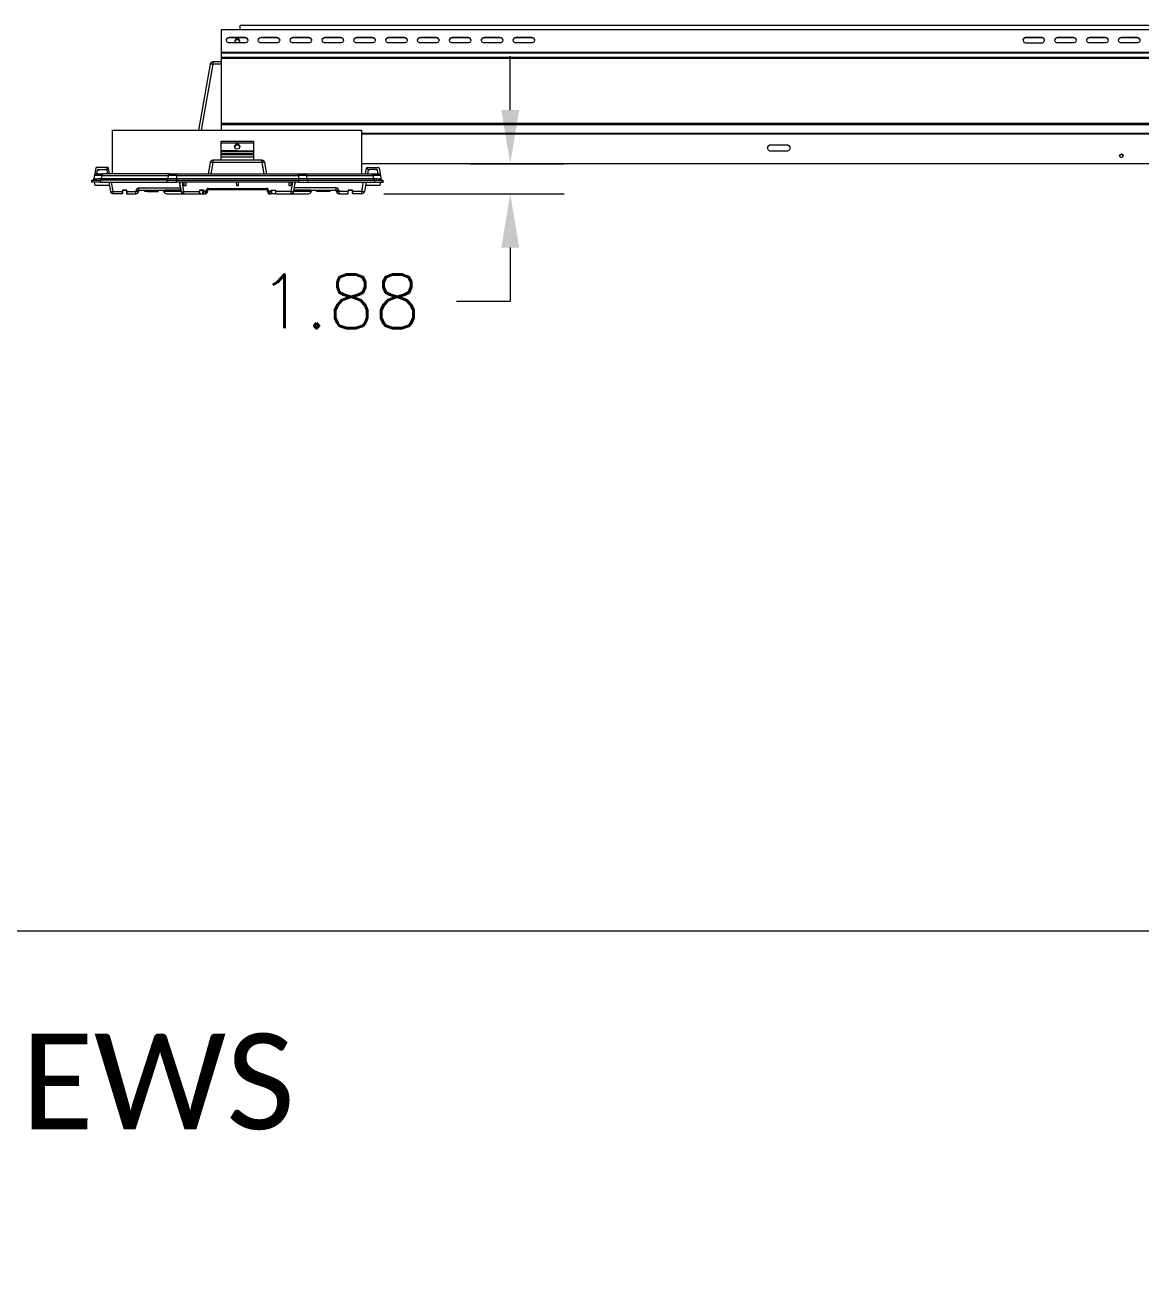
# Model space of a CAD drawing. Header units: inches. Extents: x 1518 to 2565, y 62 to 679.
# Drawn here: x 2251.6 to 2321.6, y 387.2 to 466.6 of the extents above; entities that cross this region are included whole.
import ezdxf

# ---------------------------------------------------------------- set-up
doc = ezdxf.new("R2010")
doc.units = ezdxf.units.IN
doc.header["$LTSCALE"] = 50
doc.header["$MEASUREMENT"] = 0
for name, color, linetype, lineweight in [('E2-ECOFEET', 254, 'Continuous', 5), ('ECOFEET', 254, 'Continuous', 5), ('T-TEXT', 1, 'Continuous', 20), ('TEXT', 1, 'Continuous', 20)]:
    doc.layers.add(name, color=color, linetype=linetype, lineweight=lineweight)
doc.styles.add('mytext', font='romans.shx')
doc.dimstyles.new('DECIMAL', dxfattribs={"dimscale": 27, "dimtxt": 0.125, "dimasz": 0.125, "dimexe": 0.125, "dimexo": 0.0625, "dimgap": 0.09, "dimtad": 0, "dimtih": 1, "dimtoh": 1, "dimzin": 4, "dimdsep": 46, "dimtxsty": 'mytext', "dimcen": 0, "dimazin": 3, "dimtfac": 1, "dimtofl": 0, "dimtmove": 0, "dimatfit": 3, "dimldrblk": 'DOT', "dimfxl": 1, "dimtolj": 1, "dimtzin": 0, "dimarcsym": 0})

# ---------------------------------------------------------------- blocks, each defined once
blk = doc.blocks.new('Z1')
at = {"layer": 'ECOFEET', "color": 1, "linetype": 'Continuous'}
for p, q in [((135.871, -0.765), (134.871, -0.765)), ((137.871, -0.765), (136.871, -0.765)), ((139.871, -0.765), (138.871, -0.765)), ((141.871, -0.765), (140.871, -0.765)), ((143.871, -0.765), (142.871, -0.765)), ((145.871, -0.765), (144.871, -0.765)), ((147.871, -0.765), (146.871, -0.765)), ((149.871, -0.765), (148.871, -0.765)), ((151.871, -0.765), (150.871, -0.765)), ((153.871, -0.765), (152.871, -0.765)), ((185.871, -0.765), (184.871, -0.765)), ((187.871, -0.765), (186.871, -0.765)), ((189.871, -0.765), (188.871, -0.765)), ((191.871, -0.765), (190.871, -0.765)), ((133.886, -2.281), (134.371, -2.281)), ((134.371, -1.696), (204.371, -1.696)), ((204.371, -1.747), (134.371, -1.747)), ((134.371, -2.001), (204.371, -2.001)), ((204.371, -2.081), (134.371, -2.081)), ((134.371, -6.147), (204.371, -6.147)), ((204.371, -6.241), (134.371, -6.241)), ((143.174, -6.772), (193.424, -6.772)), ((193.424, -6.832), (143.174, -6.832)), ((134.371, -7.368), (136.391, -7.368)), ((134.371, -7.899), (136.391, -7.899)), ((134.371, -7.903), (136.391, -7.903)), ((136.391, -7.899), (136.391, -7.903)), ((136.391, -7.903), (136.391, -8.021)), ((133.886, -8.451), (136.899, -8.451)), ((134.371, -8.021), (136.391, -8.021)), ((134.371, -8.114), (136.391, -8.114)), ((134.371, -8.253), (136.391, -8.253)), ((136.391, -8.021), (136.391, -8.114)), ((193.424, -8.694), (143.174, -8.694)), ((193.424, -8.705), (143.174, -8.705)), ((190.899, -8.304), (190.843, -8.304)), ((126.547, -9.326), (126.958, -9.326)), ((126.564, -9.326), (126.607, -9.087)), ((126.656, -9.046), (127.077, -9.046)), ((127.189, -9.089), (127.231, -9.326)), ((127.214, -9.046), (127.213, -8.97)), ((127.358, -9.326), (127.293, -8.962)), ((143.428, -9.326), (143.492, -8.962)), ((143.596, -9.089), (143.554, -9.326)), ((143.571, -9.046), (143.573, -8.97)), ((144.129, -9.046), (143.708, -9.046)), ((144.221, -9.326), (144.179, -9.087)), ((128.442, -10.364), (128.17, -10.364)), ((130.263, -10.434), (130.264, -10.354)), ((132.036, -10.576), (133.001, -10.576)), ((133.008, -10.576), (133.002, -10.496)), ((133.274, -10.364), (133.003, -10.364)), ((133.226, -10.576), (133.225, -10.364)), ((133.275, -10.496), (133.268, -10.576)), ((137.517, -10.576), (137.51, -10.496)), ((137.782, -10.364), (137.511, -10.364)), ((137.559, -10.576), (137.56, -10.364)), ((137.784, -10.496), (137.777, -10.576)), ((137.784, -10.576), (138.749, -10.576)), ((140.521, -10.354), (140.522, -10.434)), ((141.049, -10.434), (141.051, -10.354)), ((141.581, -10.354), (141.586, -10.358)), ((142.343, -10.431), (141.771, -10.431)), ((141.771, -10.576), (141.771, -10.431)), ((141.771, -10.576), (142.342, -10.576)), ((142.342, -10.576), (142.343, -10.431)), ((142.349, -10.576), (142.342, -10.496)), ((142.342, -10.576), (142.349, -10.576)), ((142.615, -10.364), (142.344, -10.364))]:
    blk.add_line(p, q, dxfattribs=at)
for points in [[(204.371, -6.576), (204.371, -6.241), (204.371, -6.147), (204.371, -2.081), (204.371, -2.001), (204.371, -1.747), (204.371, -1.696), (204.371, -0.284), (134.371, -0.284), (134.371, -1.696), (134.371, -1.747), (134.371, -2.001), (134.371, -2.081), (134.371, -6.147), (134.371, -6.241), (134.371, -6.576)], [(135.559, -0.284), (135.559, 0), (201.059, 0), (201.059, -0.284)], [(134.371, -2.438), (133.847, -2.438), (133.117, -6.576)], [(127.549, -9.326), (127.549, -6.576), (143.174, -6.576), (143.174, -9.326)], [(134.371, -8.451), (134.371, -8.253), (134.371, -8.114), (134.371, -8.021), (134.371, -7.903), (134.371, -7.899), (134.371, -7.861)], [(168.871, -7.504), (169.871, -7.504), (169.871, -7.509)], [(137.065, -9.326), (136.938, -8.608), (133.847, -8.608), (133.72, -9.326)], [(136.391, -8.114), (136.391, -8.253), (136.391, -8.451)], [(126.502, -8.962), (126.419, -9.433), (126.385, -9.624)], [(127.244, -8.921), (127.163, -8.921), (126.551, -8.921)], [(131.567, -9.433), (131.557, -9.624), (139.228, -9.624)], [(131.567, -9.326), (139.218, -9.326), (139.218, -9.433)], [(139.218, -9.326), (139.664, -9.326), (143.827, -9.326), (144.238, -9.326)], [(143.541, -8.921), (143.623, -8.921), (144.234, -8.921)], [(144.283, -8.962), (144.366, -9.433), (144.4, -9.624)], [(128.168, -10.576), (127.598, -10.576), (127.598, -10.431), (127.496, -9.856)], [(132.027, -9.856), (132.029, -10.051), (132.168, -10.051), (132.17, -9.856)], [(135.321, -9.856), (135.323, -10.051), (135.462, -10.051), (135.464, -9.856)], [(138.615, -9.856), (138.617, -10.051), (138.756, -10.051), (138.758, -9.856)], [(143.289, -9.856), (143.187, -10.431), (143.187, -10.576), (142.617, -10.576)], [(128.442, -10.431), (128.441, -10.344), (128.17, -10.344), (128.17, -10.431)], [(128.443, -10.576), (129.014, -10.576), (129.014, -10.431)], [(129.734, -10.354), (129.736, -10.434), (129.586, -10.434), (129.584, -10.354)], [(129.736, -10.434), (130.263, -10.434), (130.413, -10.434), (130.414, -10.354)], [(141.201, -10.354), (141.199, -10.434), (141.049, -10.434), (140.522, -10.434), (140.372, -10.434), (140.371, -10.354)], [(142.615, -10.431), (142.615, -10.344), (142.344, -10.344), (142.343, -10.431)]]:
    blk.add_lwpolyline(points, dxfattribs=at)
for points in [[(134.699, -0.94, -0.414498), (134.871, -0.77), (135.871, -0.77, -0.414498), (136.043, -0.94)], [(135.871, -0.77), (135.871, -0.765, -1.008775), (135.871, -1.105), (134.871, -1.105, -1.008776), (134.871, -0.765), (134.871, -0.77)], [(136.699, -0.94, -0.414499), (136.871, -0.77), (137.871, -0.77, -0.414499), (138.043, -0.94)], [(137.871, -0.77), (137.871, -0.765, -1.008776), (137.871, -1.105), (136.871, -1.105, -1.008776), (136.871, -0.765), (136.871, -0.77)], [(138.699, -0.94, -0.414498), (138.871, -0.77), (139.871, -0.77, -0.414498), (140.043, -0.94)], [(139.871, -0.77), (139.871, -0.765, -1.008775), (139.871, -1.105), (138.871, -1.105, -1.008776), (138.871, -0.765), (138.871, -0.77)], [(140.699, -0.94, -0.414498), (140.871, -0.77), (141.871, -0.77, -0.414498), (142.043, -0.94)], [(141.871, -0.77), (141.871, -0.765, -1.008775), (141.871, -1.105), (140.871, -1.105, -1.008776), (140.871, -0.765), (140.871, -0.77)], [(142.699, -0.94, -0.414499), (142.871, -0.77), (143.871, -0.77, -0.414498), (144.043, -0.94)], [(143.871, -0.77), (143.871, -0.765, -1.008775), (143.871, -1.105), (142.871, -1.105, -1.008777), (142.871, -0.765), (142.871, -0.77)], [(144.699, -0.94, -0.414498), (144.871, -0.77), (145.871, -0.77, -0.414498), (146.043, -0.94)], [(145.871, -0.77), (145.871, -0.765, -1.008774), (145.871, -1.105), (144.871, -1.105, -1.008776), (144.871, -0.765), (144.871, -0.77)], [(146.699, -0.94, -0.414499), (146.871, -0.77), (147.871, -0.77, -0.414499), (148.043, -0.94)], [(147.871, -0.77), (147.871, -0.765, -1.008776), (147.871, -1.105), (146.871, -1.105, -1.008777), (146.871, -0.765), (146.871, -0.77)], [(148.699, -0.94, -0.414498), (148.871, -0.77), (149.871, -0.77, -0.414499), (150.043, -0.94)], [(149.871, -0.77), (149.871, -0.765, -1.008776), (149.871, -1.105), (148.871, -1.105, -1.008776), (148.871, -0.765), (148.871, -0.77)], [(150.699, -0.94, -0.414499), (150.871, -0.77), (151.871, -0.77, -0.414499), (152.043, -0.94)], [(151.871, -0.77), (151.871, -0.765, -1.008777), (151.871, -1.105), (150.871, -1.105, -1.008778), (150.871, -0.765), (150.871, -0.77)], [(152.699, -0.94, -0.414499), (152.871, -0.77), (153.871, -0.77, -0.414497), (154.043, -0.94)], [(153.871, -0.77), (153.871, -0.765, -1.008779), (153.871, -1.105), (152.871, -1.105, -1.008776), (152.871, -0.765), (152.871, -0.77)], [(184.699, -0.94, -0.414483), (184.871, -0.77), (185.871, -0.77, -0.414533), (186.043, -0.94)], [(184.871, -0.77), (184.871, -0.765, 1.008762), (184.871, -1.105), (185.871, -1.105, 1.008779), (185.871, -0.765), (185.871, -0.77)], [(186.699, -0.94, -0.414491), (186.871, -0.77), (187.871, -0.77, -0.414491), (188.043, -0.94)], [(187.871, -0.77), (187.871, -0.765, -1.008779), (187.871, -1.105), (186.871, -1.105, -1.00878), (186.871, -0.765), (186.871, -0.77)], [(188.699, -0.94, -0.414491), (188.871, -0.77), (189.871, -0.77, -0.414483), (190.043, -0.94)], [(189.871, -0.77), (189.871, -0.765, -1.008761), (189.871, -1.105), (188.871, -1.105, -1.00878), (188.871, -0.765), (188.871, -0.77)], [(190.699, -0.94, -0.414533), (190.871, -0.77), (191.871, -0.77, -0.414533), (192.043, -0.94)], [(191.871, -0.77), (191.871, -0.765, -1.008779), (191.871, -1.105), (190.871, -1.105, -1.00878), (190.871, -0.765), (190.871, -0.77)], [(132.969, -6.576), (133.699, -2.438, -0.163141), (133.847, -2.438)], [(169.871, -7.504, -1.009268), (169.871, -7.906), (168.871, -7.906, -1.009268), (168.871, -7.504), (168.871, -7.509)], [(168.668, -7.71, -0.414188), (168.871, -7.509), (169.871, -7.509, -0.4142), (170.074, -7.71)], [(133.572, -9.326), (133.699, -8.608, -0.163139), (133.847, -8.608)], [(136.938, -8.608, -0.163138), (137.086, -8.608), (137.213, -9.326)], [(126.606, -9.089, 0.414431), (126.675, -9.071, -0.267949), (126.718, -9.046)], [(127.214, -9.046, -0.767327), (127.121, -9.071, 0.267949), (127.077, -9.046)], [(143.571, -9.046, 0.767327), (143.665, -9.071, -0.267949), (143.708, -9.046)], [(144.179, -9.089, -0.414431), (144.111, -9.071, 0.267949), (144.067, -9.046)], [(129.199, -10.358), (129.204, -10.354), (129.204, -10.21), (131.82, -10.21, -0.163104), (131.824, -10.21)], [(131.762, -9.856), (131.864, -10.431), (130.776, -10.431, 0.364113), (130.948, -10.576), (132.036, -10.576), (132.036, -10.431), (131.934, -9.856)], [(138.851, -9.856), (138.749, -10.431), (138.749, -10.576), (139.837, -10.576, 0.364111), (140.009, -10.431), (138.922, -10.431), (139.023, -9.856)], [(139.99, -10.354, 0.364111), (139.985, -10.358), (138.935, -10.358, -0.364112), (138.94, -10.354), (141.581, -10.354), (141.581, -10.21), (138.966, -10.21, 0.163107), (138.961, -10.21)], [(129.204, -10.354), (131.845, -10.354, -0.364116), (131.85, -10.358), (130.8, -10.358, 0.364144), (130.795, -10.354)], [(130.762, -10.354), (130.776, -10.431, 0.107108), (130.776, -10.431), (130.762, -10.354)], [(137.292, -10.493), (137.281, -10.431, 0.163144), (137.379, -10.431), (137.39, -10.576), (137.509, -10.576)], [(140.023, -10.354), (140.009, -10.431, 0.106898), (140.01, -10.431), (140.023, -10.354)]]:
    blk.add_lwpolyline(points, format="xyb", dxfattribs=at)
for points in [[(134.371, -7.861), (134.371, -7.368), (134.371, -7.283), (136.391, -7.283), (136.391, -7.368), (136.391, -7.861), (136.391, -7.899)], [(137.22, -10.243), (137.22, -10.326), (133.565, -10.326), (133.565, -10.243)]]:
    blk.add_lwpolyline(points, close=True, dxfattribs=at)
at = {"layer": 'ECOFEET', "color": 1, "linetype": 'Continuous', "flags": 128}
for points in [[(131.045, -9.624), (131.042, -9.645), (131.037, -9.666), (131.03, -9.684), (131.022, -9.7), (131.013, -9.713), (131.002, -9.723), (130.991, -9.729), (130.979, -9.731), (126.792, -9.731), (126.804, -9.729), (126.815, -9.723), (126.825, -9.713), (126.835, -9.7), (126.843, -9.684), (126.85, -9.666), (126.854, -9.645), (126.857, -9.624), (126.891, -9.433)], [(126.857, -9.624), (131.045, -9.624), (131.054, -9.433), (131.057, -9.412), (131.062, -9.391), (131.069, -9.372), (131.077, -9.356), (131.087, -9.343), (131.098, -9.334), (131.109, -9.328), (131.121, -9.326), (126.958, -9.326), (126.946, -9.328), (126.934, -9.334), (126.924, -9.343), (126.914, -9.356), (126.906, -9.372), (126.899, -9.391), (126.894, -9.412), (126.891, -9.433), (131.054, -9.433)], [(139.664, -9.326), (139.676, -9.328), (139.687, -9.334), (139.698, -9.343), (139.708, -9.356), (139.716, -9.372), (139.723, -9.391), (139.728, -9.412), (139.731, -9.433), (143.894, -9.433)], [(143.827, -9.326), (143.839, -9.328), (143.851, -9.334), (143.861, -9.343), (143.871, -9.356), (143.879, -9.372), (143.886, -9.391), (143.891, -9.412), (143.894, -9.433), (143.928, -9.624)], [(127.324, -9.856), (127.426, -10.431), (127.43, -10.436), (127.44, -10.44), (127.456, -10.443), (127.478, -10.443), (127.504, -10.443), (127.533, -10.44), (127.565, -10.436), (127.598, -10.431), (128.17, -10.431), (128.169, -10.465), (128.169, -10.496), (128.169, -10.523), (128.169, -10.546), (128.169, -10.562), (128.168, -10.573), (128.168, -10.576), (128.176, -10.576), (128.169, -10.496)], [(139.74, -9.624), (139.743, -9.645), (139.748, -9.666), (139.755, -9.684), (139.763, -9.7), (139.772, -9.713), (139.783, -9.723), (139.794, -9.729), (139.806, -9.731), (143.993, -9.731), (143.994, -9.856)], [(143.461, -9.856), (143.36, -10.431), (143.355, -10.436), (143.345, -10.44), (143.329, -10.443), (143.307, -10.443), (143.281, -10.443), (143.252, -10.44), (143.22, -10.436), (143.187, -10.431), (142.615, -10.431), (142.617, -10.576), (142.609, -10.576), (142.616, -10.496)], [(128.443, -10.496), (128.436, -10.576), (128.443, -10.576), (128.443, -10.573), (128.443, -10.565), (128.443, -10.553), (128.443, -10.535), (128.443, -10.513), (128.443, -10.489), (128.442, -10.461), (128.442, -10.431), (129.014, -10.431), (129.027, -10.358), (129.06, -10.364), (129.092, -10.367), (129.121, -10.37), (129.147, -10.37), (129.168, -10.37), (129.185, -10.367), (129.195, -10.364), (129.199, -10.358), (129.186, -10.431), (129.182, -10.436), (129.172, -10.44), (129.155, -10.443), (129.134, -10.443), (129.108, -10.443), (129.079, -10.44), (129.047, -10.436), (129.014, -10.431)], [(131.864, -10.431), (131.868, -10.436), (131.878, -10.44), (131.894, -10.443), (131.916, -10.443), (131.942, -10.443), (131.971, -10.44), (132.003, -10.436), (132.036, -10.431), (133.002, -10.431), (133.002, -10.465), (133.002, -10.496), (133.001, -10.523), (133.001, -10.546), (133.001, -10.562), (133.001, -10.573), (133.001, -10.576), (133.008, -10.576), (133.226, -10.576), (133.268, -10.576), (133.276, -10.576), (133.276, -10.573), (133.276, -10.562), (133.276, -10.546), (133.275, -10.523), (133.275, -10.496), (133.275, -10.465), (133.275, -10.431), (133.274, -10.344), (133.003, -10.344), (133.002, -10.431)], [(133.276, -10.576), (133.395, -10.576), (133.395, -10.573), (133.396, -10.565), (133.397, -10.553), (133.398, -10.535), (133.4, -10.513), (133.402, -10.489), (133.404, -10.461), (133.406, -10.431), (133.275, -10.431)], [(138.922, -10.431), (138.917, -10.436), (138.907, -10.44), (138.891, -10.443), (138.869, -10.443), (138.843, -10.443), (138.814, -10.44), (138.782, -10.436), (138.749, -10.431), (137.783, -10.431)]]:
    blk.add_lwpolyline(points, dxfattribs=at)
for points in [[(133.504, -10.431), (133.516, -10.367, -0.163134), (133.417, -10.367), (133.406, -10.431, 0.163145), (133.504, -10.431), (133.502, -10.444), (133.5, -10.456), (133.498, -10.467), (133.496, -10.476), (133.495, -10.483), (133.494, -10.489), (133.494, -10.492), (133.493, -10.493)], [(137.51, -10.431), (137.511, -10.344), (137.782, -10.344), (137.783, -10.431), (137.783, -10.465), (137.784, -10.496), (137.784, -10.523), (137.784, -10.546), (137.784, -10.562), (137.784, -10.573), (137.784, -10.576), (137.777, -10.576), (137.559, -10.576), (137.517, -10.576), (137.509, -10.576), (137.51, -10.431), (137.379, -10.431), (137.368, -10.367, -0.163134), (137.269, -10.367), (137.281, -10.431)]]:
    blk.add_lwpolyline(points, format="xyb", dxfattribs=at)
blk.add_lwpolyline([(141.599, -10.431), (141.586, -10.358), (141.59, -10.364), (141.601, -10.367), (141.617, -10.37), (141.638, -10.37), (141.664, -10.37), (141.693, -10.367), (141.725, -10.364), (141.758, -10.358), (141.771, -10.431), (141.738, -10.436), (141.706, -10.44), (141.677, -10.443), (141.651, -10.443), (141.63, -10.443), (141.613, -10.44), (141.603, -10.436)], close=True, dxfattribs=at)
at = {"layer": 'ECOFEET', "color": 1, "linetype": 'Continuous'}
for centre, radius in [((135.381, -7.613), 0.156), ((190.872, -8.199), 0.109)]:
    blk.add_circle(centre, radius, dxfattribs=at)
for centre, radius, start, end in [((135.381, -1), 0.156, 317.72099, 222.27901), ((135.381, -1.061), 0.157, 11.55717, 168.44283), ((135.381, -7.675), 0.157, 11.55741, 168.44259), ((190.871, -8.205), 0.11, 1.80598, 178.19402), ((126.551, -8.971), 0.05, 90, 170), ((126.656, -9.096), 0.05, 90, 170), ((127.163, -8.971), 0.05, 1, 90), ((127.244, -8.971), 0.05, 10, 90), ((143.541, -8.971), 0.05, 90, 170), ((143.623, -8.971), 0.05, 90, 179), ((144.129, -9.096), 0.05, 10, 90), ((144.234, -8.971), 0.05, 10, 90), ((129.204, -10.39), 0.18, 90, 170), ((133.565, -10.393), 0.15, 90, 170), ((137.22, -10.393), 0.15, 10, 90), ((141.581, -10.39), 0.18, 10, 90), ((127.598, -10.401), 0.175, 190, 270), ((129.014, -10.401), 0.175, 270, 350), ((130.948, -10.401), 0.175, 190, 270), ((132.036, -10.401), 0.175, 190, 270), ((133.395, -10.476), 0.1, 270, 350), ((133.565, -10.376), 0.05, 90, 170), ((137.22, -10.376), 0.05, 10, 90), ((137.39, -10.476), 0.1, 190, 270), ((138.749, -10.401), 0.175, 270, 350), ((139.837, -10.401), 0.175, 270, 350), ((141.771, -10.401), 0.175, 190, 270), ((143.187, -10.401), 0.175, 270, 350)]:
    blk.add_arc(centre, radius, start, end, dxfattribs=at)
for centre, major_axis, ratio, start_param, end_param in [((131.574, -9.456), (1.001, -0.006), 0.022506, 1.57841, 2.11712), ((139.211, -9.456), (1.001, 0.006), 0.022506, 1.024473, 1.563183), ((131.567, -9.601), (1.002, 0.006), 0.022477, 4.163838, 4.702548), ((139.218, -9.601), (1.002, -0.006), 0.022477, 4.72223, 5.26094), ((130.768, -10.178), (-0.032, 0.18), 0.066145, 2.915175, 3.12985), ((131.813, -10.179), (-0.032, 0.175), 0.067915, 3.129188, 3.173168), ((131.818, -10.178), (-0.032, 0.18), 0.066145, 3.12985, 3.174759), ((138.967, -10.178), (0.032, 0.18), 0.066145, 3.108426, 3.153335), ((138.972, -10.179), (0.032, 0.175), 0.067915, 3.110017, 3.153997), ((140.017, -10.178), (0.032, 0.18), 0.066145, 3.153335, 3.36801)]:
    blk.add_ellipse(centre, major_axis=major_axis, ratio=ratio, start_param=start_param, end_param=end_param, dxfattribs=at)
for points, weights, knots in [([(133.699, -2.438), (133.727, -2.281), (133.886, -2.281), (133.852, -2.281), (133.847, -2.438)], [1, 0.766044443119, 1, 0.766044443119, 1], [0, 0, 0, 1.396263, 1.396263, 2.792527, 2.792527, 2.792527]), ([(133.699, -8.608), (133.727, -8.451), (133.886, -8.451), (133.852, -8.451), (133.847, -8.608)], [1, 0.766044443119, 1, 0.766044443119, 1], [0, 0, 0, 1.396263, 1.396263, 2.792527, 2.792527, 2.792527]), ([(136.938, -8.608), (136.933, -8.451), (136.899, -8.451), (137.059, -8.451), (137.086, -8.608)], [1, 0.766044443119, 1, 0.766044443119, 1], [0, 0, 0, 1.396263, 1.396263, 2.792527, 2.792527, 2.792527]), ([(126.891, -9.433), (126.42, -9.427), (126.419, -9.433), (126.438, -9.326), (126.547, -9.326)], [1, 0.876010857755, 1, 0.766044443119, 1], [0, 0, 0, 1.006537, 1.006537, 2.4028, 2.4028, 2.4028]), ([(144.238, -9.326), (144.348, -9.326), (144.366, -9.433), (144.365, -9.427), (143.894, -9.433)], [1, 0.766044443119, 1, 0.876010857755, 1], [0, 0, 0, 1.396263, 1.396263, 2.4028, 2.4028, 2.4028]), ([(126.259, -9.731), (126.366, -9.729), (126.385, -9.624), (126.384, -9.63), (126.857, -9.624)], [1, 0.771412622063, 1, 0.876010857755, 1], [0, 0, 0, 1.379476, 1.379476, 2.386014, 2.386014, 2.386014]), ([(143.928, -9.624), (144.401, -9.63), (144.4, -9.624), (144.419, -9.729), (144.526, -9.731)], [1, 0.876010857755, 1, 0.771412622063, 1], [0, 0, 0, 1.006537, 1.006537, 2.386014, 2.386014, 2.386014])]:
    blk.add_rational_spline(points, weights, degree=2, knots=knots, dxfattribs=at)
for points, knots in [([(131.121, -9.326), (131.269, -9.326), (131.418, -9.326), (131.567, -9.326), (131.567, -9.362), (131.567, -9.398), (131.567, -9.433), (134.117, -9.433), (136.668, -9.433), (139.218, -9.433), (139.222, -9.497), (139.225, -9.56), (139.228, -9.624), (139.228, -9.659), (139.228, -9.695), (139.228, -9.731), (139.271, -9.731), (139.359, -9.731), (139.501, -9.731), (139.654, -9.731), (139.755, -9.731), (139.806, -9.731), (139.806, -9.773), (139.807, -9.814), (139.807, -9.856), (141.203, -9.856), (142.598, -9.856), (143.994, -9.856), (144.009, -9.856), (144.044, -9.856), (144.09, -9.856), (144.136, -9.856), (144.176, -9.856), (144.203, -9.856), (144.216, -9.856), (144.228, -9.856), (144.257, -9.856), (144.293, -9.856), (144.327, -9.856), (144.357, -9.856), (144.376, -9.856), (144.386, -9.856), (144.394, -9.856), (144.414, -9.856), (144.437, -9.856), (144.459, -9.856), (144.477, -9.856), (144.487, -9.856), (144.492, -9.856), (144.496, -9.856), (144.506, -9.856), (144.516, -9.856), (144.523, -9.856), (144.527, -9.856), (144.528, -9.856), (144.528, -9.856), (144.528, -9.856), (144.527, -9.856), (144.52, -9.856), (144.509, -9.856), (144.495, -9.856), (144.476, -9.856), (144.461, -9.856), (144.453, -9.856), (144.446, -9.856), (144.427, -9.856), (144.397, -9.856), (144.374, -9.856), (144.366, -9.856), (144.355, -9.921), (144.343, -9.986), (144.332, -10.051), (144.03, -10.051), (143.728, -10.051), (143.427, -10.051)], [0, 0, 0, 0, 1, 1, 1, 2, 2, 2, 3, 3, 3, 4, 4, 4, 5, 5, 5, 5.214436, 5.431886, 5.712493, 6, 6, 6, 7, 7, 7, 8, 8, 8, 8.180621, 8.439237, 8.60041, 8.800263, 9, 9, 9, 9.180338, 9.438823, 9.600138, 9.800079, 10, 10, 10, 10.180019, 10.438365, 10.599833, 10.799876, 11, 11, 11, 11.17972, 11.437949, 11.599567, 11.799703, 12, 12, 12, 12.139697, 12.369528, 12.500292, 12.666897, 12.833461, 13, 13, 13, 13.29289, 13.776623, 14, 14, 14, 15, 15, 15, 16, 16, 16, 16]), ([(139.731, -9.433), (139.734, -9.497), (139.737, -9.56), (139.74, -9.624), (141.136, -9.624), (142.532, -9.624), (143.928, -9.624), (143.929, -9.631), (143.93, -9.638), (143.931, -9.645), (143.932, -9.652), (143.934, -9.659), (143.936, -9.666), (143.938, -9.672), (143.94, -9.678), (143.942, -9.684), (143.945, -9.689), (143.948, -9.695), (143.95, -9.7), (143.953, -9.704), (143.957, -9.709), (143.96, -9.713), (143.963, -9.716), (143.967, -9.719), (143.97, -9.723), (143.974, -9.725), (143.978, -9.727), (143.982, -9.729), (143.985, -9.729), (143.989, -9.73), (143.993, -9.731), (144.03, -9.731), (144.103, -9.731), (144.215, -9.731), (144.324, -9.731), (144.42, -9.731), (144.486, -9.731), (144.521, -9.731), (144.524, -9.731), (144.526, -9.731), (144.527, -9.773), (144.527, -9.814), (144.528, -9.856)], [0, 0, 0, 0, 1, 1, 1, 2, 2, 2, 3, 3, 3, 4, 4, 4, 5, 5, 5, 6, 6, 6, 7, 7, 7, 8, 8, 8, 9, 9, 9, 10, 10, 10, 10.115443, 10.230884, 10.395157, 10.559427, 10.72347, 10.887518, 11, 11, 11, 12, 12, 12, 12]), ([(126.791, -9.856), (126.775, -9.856), (126.743, -9.856), (126.699, -9.856), (126.653, -9.856), (126.61, -9.856), (126.581, -9.856), (126.569, -9.856), (126.556, -9.856), (126.53, -9.856), (126.496, -9.856), (126.461, -9.856), (126.429, -9.856), (126.408, -9.856), (126.399, -9.856), (126.39, -9.856), (126.372, -9.856), (126.35, -9.856), (126.328, -9.856), (126.309, -9.856), (126.298, -9.856), (126.293, -9.856), (126.289, -9.856), (126.28, -9.856), (126.27, -9.856), (126.263, -9.856), (126.258, -9.856), (126.257, -9.856), (126.257, -9.856), (126.258, -9.814), (126.259, -9.773), (126.259, -9.731), (126.261, -9.731), (126.264, -9.731), (126.291, -9.731), (126.344, -9.731), (126.432, -9.731), (126.546, -9.731), (126.669, -9.731), (126.756, -9.731), (126.792, -9.731), (126.792, -9.773), (126.791, -9.814), (126.791, -9.856), (128.187, -9.856), (129.582, -9.856), (130.978, -9.856), (130.979, -9.814), (130.979, -9.773), (130.979, -9.731), (131.017, -9.731), (131.093, -9.731), (131.229, -9.731), (131.384, -9.731), (131.499, -9.731), (131.557, -9.731), (134.114, -9.731), (136.671, -9.731), (139.228, -9.731), (139.228, -9.773), (139.228, -9.814), (139.228, -9.856), (136.671, -9.856), (134.114, -9.856), (131.557, -9.856), (131.557, -9.814), (131.557, -9.773), (131.557, -9.731), (131.557, -9.695), (131.557, -9.659), (131.557, -9.624)], [0, 0, 0, 0, 0.200298, 0.400434, 0.56205, 0.820279, 1, 1, 1, 1.200123, 1.400168, 1.561636, 1.819982, 2, 2, 2, 2.199922, 2.399863, 2.561177, 2.819663, 3, 3, 3, 3.199738, 3.399591, 3.560764, 3.819378, 4, 4, 4, 5, 5, 5, 5.115443, 5.230884, 5.395157, 5.559427, 5.72347, 5.887518, 6, 6, 6, 7, 7, 7, 8, 8, 8, 9, 9, 9, 9.214436, 9.431886, 9.712493, 10, 10, 10, 11, 11, 11, 12, 12, 12, 13, 13, 13, 14, 14, 14, 15, 15, 15, 15]), ([(127.358, -10.051), (127.057, -10.051), (126.755, -10.051), (126.453, -10.051), (126.442, -9.986), (126.43, -9.921), (126.419, -9.856), (126.409, -9.856), (126.387, -9.856), (126.358, -9.856), (126.341, -9.856), (126.332, -9.856), (126.326, -9.856), (126.308, -9.856), (126.29, -9.856), (126.275, -9.856), (126.265, -9.856), (126.261, -9.856), (126.259, -9.856)], [0, 0, 0, 0, 1, 1, 1, 2, 2, 2, 2.297967, 2.649008, 3, 3, 3, 3.167441, 3.443997, 3.601747, 3.802472, 4, 4, 4, 4]), ([(130.978, -9.856), (130.994, -9.856), (131.032, -9.856), (131.087, -9.856), (131.145, -9.856), (131.198, -9.856), (131.237, -9.856), (131.256, -9.856), (131.274, -9.856), (131.317, -9.856), (131.377, -9.856), (131.439, -9.856), (131.496, -9.856), (131.537, -9.856), (131.557, -9.856)], [0, 0, 0, 0, 0.180356, 0.438823, 0.600132, 0.800075, 1, 1, 1, 1.180037, 1.438369, 1.599838, 1.799881, 2, 2, 2, 2]), ([(131.851, -10.358), (131.85, -10.358), (131.85, -10.357), (131.849, -10.355), (131.848, -10.354), (131.846, -10.354), (131.846, -10.354), (131.846, -10.354), (131.845, -10.353), (131.845, -10.351), (131.845, -10.349), (131.844, -10.346), (131.844, -10.342), (131.843, -10.338), (131.842, -10.333), (131.841, -10.327), (131.84, -10.321), (131.838, -10.314), (131.837, -10.307), (131.836, -10.299), (131.834, -10.29), (131.832, -10.281), (131.831, -10.272), (131.829, -10.262), (131.827, -10.252), (131.825, -10.242), (131.823, -10.231), (131.821, -10.221), (131.82, -10.21), (131.799, -10.092), (131.778, -9.974), (131.757, -9.856)], [0, 0, 0, 0, 0.241856, 0.483808, 0.725692, 0.951594, 1, 1, 1, 2, 2, 2, 3, 3, 3, 4, 4, 4, 5, 5, 5, 6, 6, 6, 7, 7, 7, 8, 8, 8, 9, 9, 9, 9]), ([(138.934, -10.358), (138.935, -10.358), (138.935, -10.357), (138.936, -10.355), (138.937, -10.354), (138.939, -10.354), (138.939, -10.354), (138.939, -10.354), (138.948, -10.306), (138.957, -10.258), (138.966, -10.21), (138.986, -10.092), (139.007, -9.974), (139.028, -9.856)], [0, 0, 0, 0, 0.241862, 0.483759, 0.725714, 0.951594, 1, 1, 1, 2, 2, 2, 3, 3, 3, 3]), ([(139.228, -9.856), (139.246, -9.856), (139.291, -9.856), (139.351, -9.856), (139.414, -9.856), (139.47, -9.856), (139.509, -9.856), (139.529, -9.856), (139.546, -9.856), (139.589, -9.856), (139.646, -9.856), (139.703, -9.856), (139.754, -9.856), (139.789, -9.856), (139.807, -9.856)], [0, 0, 0, 0, 0.180357, 0.438824, 0.600133, 0.800075, 1, 1, 1, 1.180038, 1.438369, 1.599838, 1.799881, 2, 2, 2, 2])]:
    blk.add_open_spline(points, degree=3, knots=knots, dxfattribs=at)
blk = doc.blocks.new('*D218')
at = {"layer": 'Defpoints', "color": 0, "linetype": 'Continuous', "transparency": 16777216}
for p in [(209.169, 1.687), (203.761, -0.196), (213.373, -0.196)]:
    blk.add_point(p, dxfattribs=at)
at = {"layer": 'T-TEXT', "color": 0, "linetype": 'Continuous', "lineweight": -2, "transparency": 16777216}
for p, q in [((213.373, 5.062), (213.373, 8.437)), ((210.857, 1.687), (216.748, 1.687)), ((205.448, -0.196), (216.748, -0.196)), ((213.373, -3.571), (213.373, -6.946)), ((213.373, -6.946), (209.998, -6.946))]:
    blk.add_line(p, q, dxfattribs=at)
at = {"layer": 'T-TEXT', "color": 0, "linetype": 'Continuous', "transparency": 16777216}
for points in [[(212.811, 5.062), (213.936, 5.062), (213.373, 1.687)], [(212.811, -3.571), (213.936, -3.571), (213.373, -0.196)]]:
    blk.add_solid(points, dxfattribs=at)
at = {"layer": 'T-TEXT', "color": 0, "linetype": 'Continuous', "lineweight": 0, "transparency": 16777216, "insert": (202.666, -6.946), "char_height": 3.375, "attachment_point": 5, "style": 'mytext'}
blk.add_mtext('\\A1;1.88', dxfattribs=at)
blk = doc.blocks.new('_Dot')
blk = doc.blocks.new('*U215')
at = {"layer": 'T-TEXT'}
blk.add_lwpolyline([(22.733, -46.461), (304.68, -46.461)], dxfattribs=at)
at = {"layer": 'E2-ECOFEET'}
blk.add_blockref('Z1', (60.859, 10.38), dxfattribs=at)
at = {"layer": 'T-TEXT', "insert": (22.338, -54.273), "char_height": 6, "attachment_point": 4, "style": 'mytext'}
blk.add_mtext_dynamic_manual_height_columns('{\\fCalibri|b0|i0|c0|p34;\\H1.3333x;60 CELL MODULE\\H0.87503x;\\P\\pt96;\\H0.85713x;ECOFOOT2 LANDSCAPE ELEVATION/ISO VIEWS\\H1.8049x; \\H0.55404x;\\PSCALE: NTS^IUNITS: INCHES\\H1.2319x; }', width=230.96659, gutter_width=1.016, heights=[0], dxfattribs=at)
at = {"layer": 'T-TEXT', "linetype": 'Continuous', "lineweight": 0}
dim = blk.add_linear_dim(base=(213.373, -0.196), p1=(209.169, 1.687), p2=(203.761, -0.196), angle=90, dimstyle='DECIMAL', dxfattribs=at)
dim.commit()
dim.dimension.update_dxf_attribs({"geometry": '*D218', "text_midpoint": (202.666, -6.946)})

msp = doc.modelspace()

# ---------------------------------------------------------------- block references
at = {"layer": 'TEXT'}
msp.add_blockref('*U215', (2068.627, 456.206), dxfattribs=at)

doc.saveas('drawing.dxf')
